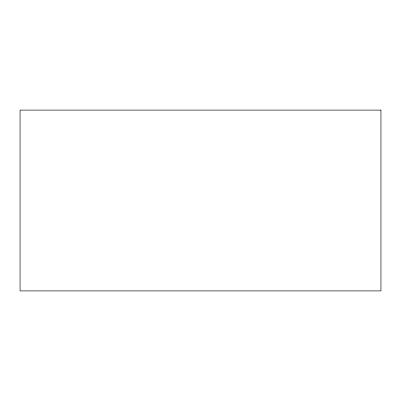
<?xml version="1.0" encoding="UTF-8"?>
<svg xmlns="http://www.w3.org/2000/svg" width="401" height="401" viewBox="0 0 401 401"><rect width="100%" height="100%" fill="white"/><g stroke="black" fill="none" stroke-linecap="round" stroke-linejoin="round"><path stroke-width="0.6" d="M380.95 110.095L20.05 110.095L20.05 290.905L380.95 290.905L380.95 110.095"/></g></svg>
